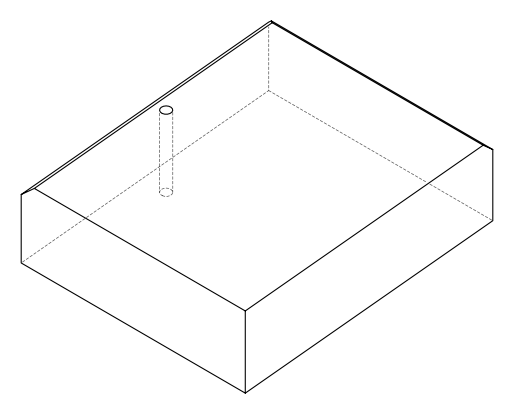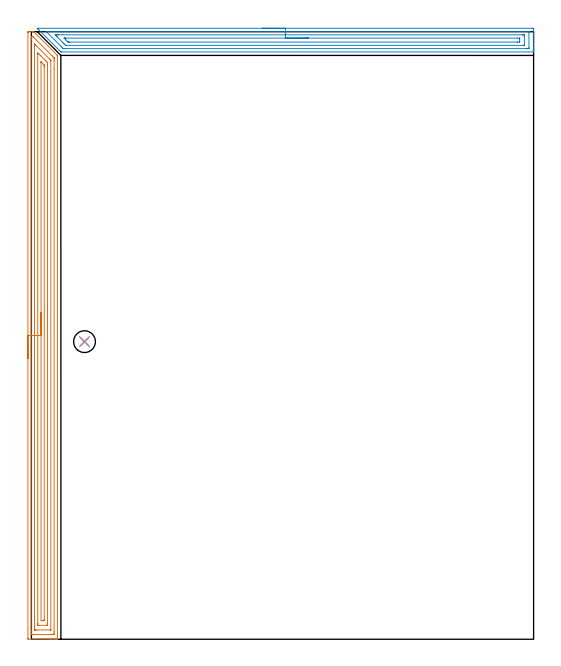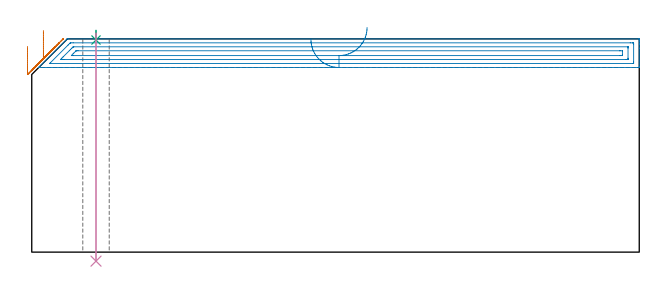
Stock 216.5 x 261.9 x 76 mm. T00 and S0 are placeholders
(PLAN: 4 operations, 2 tool changes, 17.8 min)
(1 AREA_MILL | FG_CHAMFER_SURFACE | UGT0205_001 | 10.55 min | 21123 mm3)
(2 AREA_MILL_1 | FG_CHAMFER_SURFACE_1 | UGT0205_001 | 6.92 min | 10779 mm3)
(3 SPOT_DRILL | STEP1HOLE | NXT0321_9005460120000 | 0.03 min | 4 mm3)
(4 DRILL_THROUGH_HOLE_INTO_CENTER | STEP1HOLE | NXT0301_065 | 0.33 min | 5267 mm3)
(TOOL UGT0205_001 | Chamfer Mill 20 x 3 x 45 deg. | D20 FL50 Z2)
(TOOL NXT0321_9005460120000 | NC Spot Drill, 142deg, 12mm, Carbide, Uncoated | D12 PA142 FL30 Z2)
(TOOL NXT0301_065 | Carbide Drill 9.4mm [860.1-0940-075A1-MM 2214] | D9.4 PA140 FL98 Z2)
(OP 1 AREA_MILL)
G17 G21 G94 G90
T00 M6
G54
G17 G0 G90 X-1.5 Y120.95 S1061 M3
G43 Z86. H0
Z73.3
G94 G1 Y120.988 Z72.428 F250.
Y121.102 Z71.564
Y121.291 Z70.712
Y121.553 Z69.88
Y121.887 Z69.074
Y122.29 Z68.3
Y122.758 Z67.564
Y123.29 Z66.872
Y123.879 Z66.229
Y124.522 Z65.64
Y125.214 Z65.108
Y125.95 Z64.64
Y126.724 Z64.237
Y127.53 Z63.903
Y128.362 Z63.641
Y129.214 Z63.452
Y130.078 Z63.338
Y130.95 Z63.3
Y261.575
X-1.497 Y261.737 Z63.303
X-1.491 Y261.898 Z63.305
X-1.258 Y261.9 Z63.539
X-0.933 Z63.863
X-0.283 Z64.517
X0.675 Z65.475
X0.825 Z65.624
X0.995 Y261.899 Z65.791
X1.016 Y261.886 Z65.813
X11.078 Y251.823 Z75.876
X11.114 Y251.785 Z75.912
X11.2 Y251.694 Z75.984
Y251.47 Z76.
Y0.163
X11.197 Y0.01 Z75.988
X11.157 Y0.008 Z75.949
X10.786 Y0. Z75.585
X10.394 Z75.193
X9.743 Z74.538
X8.528 Z73.325
X7.964 Z72.758
X-1.216 Y0.001 Z63.581
X-1.492 Y0.01 Z63.306
X-1.499 Y0.285 Z63.299
Y0.308
X-1.5 Y130.95 Z63.3
X-0.086 Z64.714
Y258.655
X-0.083 Y259.505 Z64.717
X-0.081 Y259.543 Z64.719
X-0.043 Y259.89 Z64.757
X0.459 Y259.894 Z65.259
X0.55 Y259.888 Z65.35
X0.746 Y259.7 Z65.546
X0.846 Y259.603 Z65.646
X8.98 Y251.47 Z73.78
X9.743 Y250.698 Z74.543
X9.769 Y250.669 Z74.569
X9.779 Y250.618 Z74.579
X9.783 Y250.578 Z74.583
X9.785 Y250.536 Z74.585
X9.786 Y249.685 Z74.586
Y245.834
Y3.245
X9.783 Y2.395 Z74.583
X9.781 Y2.357 Z74.581
X9.743 Y2.01 Z74.543
X9.245 Y2.002 Z74.045
X8.854 Y2.001 Z73.654
X8.357 Y2. Z73.157
X0.846 Y2.001 Z65.646
X0.347 Y2.003 Z65.147
X-0.043 Y2.01 Z64.757
X-0.081 Y2.395 Z64.719
X-0.083 Y2.435 Z64.717
X-0.086 Y3.288 Z64.714
Y130.95
X1.328 Z66.128
X1.329 Y256.343 Z66.129
X1.33 Y256.479 Z66.13
X1.332 Y256.588 Z66.132
X1.335 Y256.644 Z66.135
X1.404 Y256.585 Z66.204
X1.736 Y256.26 Z66.536
X2.066 Y255.934 Z66.866
X7.964 Y250.035 Z72.764
X8.31 Y249.685 Z73.11
X8.36 Y249.629 Z73.16
X8.365 Y249.581 Z73.165
X8.368 Y249.48 Z73.168
X8.37 Y249.277 Z73.17
X8.372 Y244.575 Z73.172
X8.371 Y4.181 Z73.171
X8.369 Y4.078 Z73.169
X8.367 Y4.028 Z73.167
X8.365 Y4.011 Z73.165
X8.323 Y4.009 Z73.123
X8.142 Y4.001 Z72.942
X1.916 Y4. Z66.716
X1.736 Y4.001 Z66.536
X1.556 Y4.002 Z66.356
X1.436 Y4.006 Z66.236
X1.345 Y4.01 Z66.145
X1.335 Y4.046 Z66.135
X1.333 Y4.181 Z66.133
X1.33 Y4.588 Z66.13
X1.329 Y5.073 Z66.129
X1.328 Y5.482 Z66.128
Y130.95
X2.743 Z67.543
Y252.245
X2.749 Y252.784 Z67.549
X2.825 Y252.715 Z67.625
X3.186 Y252.363 Z67.986
X3.515 Y252.036 Z68.315
X4.081 Y251.47 Z68.881
X5.867 Y249.685 Z70.667
X6.185 Y249.366 Z70.985
X6.755 Y248.792 Z71.555
X6.945 Y248.594 Z71.745
X6.95 Y248.404 Z71.75
X6.956 Y248.018 Z71.756
X6.957 Y247.899 Z71.757
Y6.859
X6.955 Y6.086 Z71.755
X6.953 Y6.033 Z71.753
X6.951 Y6.012 Z71.751
X6.932 Y6.01 Z71.732
X6.826 Y6.005 Z71.626
X6.612 Y6.002 Z71.412
X6.185 Y6. Z70.985
X3.515 Z68.315
X3.074 Y6.001 Z67.874
X2.87 Y6.003 Z67.67
X2.769 Y6.008 Z67.569
X2.749 Y6.01 Z67.549
X2.747 Y6.025 Z67.547
X2.745 Y6.063 Z67.545
X2.743 Y6.741 Z67.543
Y6.859
Y130.95
X4.157 Z68.957
X4.158 Y248.792 Z68.958
X4.159 Y248.887 Z68.959
X4.162 Y248.915 Z68.962
X4.165 Y248.925 Z68.965
X4.209 Y248.886 Z69.009
X4.309 Y248.792 Z69.109
X5.295 Y247.805 Z70.095
X5.49 Y247.6 Z70.29
X5.536 Y247.55 Z70.336
X5.539 Y247.422 Z70.339
X5.542 Y247.256 Z70.342
X5.543 Y247.007 Z70.343
Y246.757
X5.542 Y8.644 Z70.342
X5.541 Y8.397 Z70.341
X5.536 Y8.147 Z70.336
X5.529 Y8.01 Z70.329
X5.455 Y8.006 Z70.255
X5.295 Y8.002 Z70.095
X5.047 Y8. Z69.847
X4.157 Z68.957
Y130.95
Y131.822 Z68.995
Y132.686 Z69.109
Y133.538 Z69.298
Y134.37 Z69.56
Y135.176 Z69.894
Y135.95 Z70.297
Y136.686 Z70.765
Y137.378 Z71.296
Y138.021 Z71.886
Y138.61 Z72.529
Y139.142 Z73.221
Y139.61 Z73.957
Y140.013 Z74.731
Y140.347 Z75.537
Y140.609 Z76.369
Y140.798 Z77.22
Y140.912 Z78.085
Y140.95 Z78.957
G0 Z86.
M5
M2
(OP 2 AREA_MILL_1)
G17 G21 G94 G90
T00 M6
G54
G17 G0 G90 X99.5 Y263.4 S1061 M3
G43 Z86. H0
Z75.8
G94 G1 X99.538 Z74.928 F250.
X99.652 Z74.063
X99.841 Z73.212
X100.103 Z72.38
X100.437 Z71.574
X100.84 Z70.8
X101.308 Z70.064
X101.839 Z69.372
X102.429 Z68.729
X103.072 Z68.14
X103.764 Z67.608
X104.5 Z67.14
X105.274 Z66.737
X106.08 Z66.403
X106.912 Z66.141
X107.763 Z65.952
X108.628 Z65.838
X109.5 Z65.8
X215.874
X216.142 Y263.397 Z65.802
X216.49 Y263.392 Z65.806
X216.5 Y263.039 Z66.158
Y256.512 Z72.683
Y255.081 Z74.115
Y254.723 Z74.472
Y254.008 Z75.192
Y253.703 Z75.496
X216.493 Y253.27 Z75.922
X216.49 Y253.203 Z75.988
X216.321 Y253.2 Z76.
X12.958
X12.696 Y253.205 Z75.991
X12.071 Y253.829 Z75.371
X2.828 Y263.072 Z66.127
X2.68 Y263.218 Z65.979
X2.53 Y263.374 Z65.824
X2.517 Y263.394 Z65.803
X2.53 Y263.399 Z65.799
X109.5 Y263.4 Z65.8
Y261.986 Z67.214
X214.196 Y261.985 Z67.215
X214.414 Y261.982 Z67.218
X214.475 Y261.979 Z67.221
X214.492 Y261.976 Z67.224
X214.494 Y261.971 Z67.229
X214.498 Y261.936 Z67.264
X214.499 Y261.877 Z67.323
X214.5 Y261.463 Z67.737
X214.499 Y255.205 Z73.995
X214.492 Y254.723 Z74.477
X214.49 Y254.627 Z74.573
X214.304 Y254.619 Z74.581
X214.194 Y254.616 Z74.584
X214.086 Y254.615 Z74.585
X213.302 Y254.614 Z74.586
X14.746
X13.96 Y254.616 Z74.584
X13.852 Y254.618 Z74.582
X13.748 Y254.621 Z74.579
X13.638 Y254.723 Z74.477
X12.959 Y255.392 Z73.808
X6.701 Y261.649 Z67.551
X6.476 Y261.877 Z67.323
X6.403 Y261.955 Z67.245
X6.385 Y261.975 Z67.225
X6.412 Y261.979 Z67.221
X6.483 Y261.983 Z67.217
X6.593 Y261.985 Z67.215
X109.5 Y261.986 Z67.214
Y260.572 Z68.628
X211.816 Y260.571 Z68.629
X212.299 Y260.57 Z68.63
X212.459 Y260.567 Z68.633
X212.484 Y260.565 Z68.635
X212.49 Y260.562 Z68.638
X212.493 Y260.531 Z68.669
X212.498 Y260.424 Z68.776
X212.5 Y260.29 Z68.91
Y260.088 Z69.112
Y256.512 Z72.688
Y256.311 Z72.889
X212.495 Y256.109 Z73.091
X212.49 Y256.052 Z73.148
X212.486 Y256.034 Z73.166
X212.478 Y256.033 Z73.167
X212.419 Y256.03 Z73.17
X212.299 Y256.029 Z73.171
X14.988
X14.867 Y256.03 Z73.17
X14.808 Y256.033 Z73.167
X14.781 Y256.035 Z73.165
X14.746 Y256.062 Z73.138
X14.289 Y256.512 Z72.688
X13.852 Y256.947 Z72.253
X13.393 Y257.406 Z71.794
X11.171 Y259.628 Z69.572
X10.712 Y260.088 Z69.112
X10.277 Y260.527 Z68.673
X10.247 Y260.564 Z68.636
X10.277 Y260.565 Z68.635
X10.69 Y260.57 Z68.63
X11.171 Y260.571 Z68.629
X11.582 Y260.572 Z68.628
X109.5
Y259.157 Z70.043
X209.654
X210.475 Y259.15 Z70.05
X210.49 Y259.149 Z70.051
X210.493 Y259.128 Z70.072
X210.497 Y259.074 Z70.126
X210.499 Y258.965 Z70.235
X210.5 Y258.747 Z70.453
X210.499 Y257.638 Z71.562
X210.497 Y257.527 Z71.673
X210.493 Y257.473 Z71.727
X210.49 Y257.451 Z71.749
X210.468 Y257.449 Z71.751
X209.617 Y257.443 Z71.757
X209.58
X16.497
X16.069 Y257.447 Z71.753
X15.856 Y257.45 Z71.75
X15.805 Y257.455 Z71.745
X15.744 Y257.512 Z71.688
X15.64 Y257.61 Z71.59
X14.949 Y258.3 Z70.9
X14.746 Y258.502 Z70.698
X14.197 Y259.057 Z70.143
X14.14 Y259.118 Z70.082
X14.112 Y259.151 Z70.049
X14.144 Y259.152 Z70.048
X14.345 Y259.155 Z70.045
X14.746 Y259.157 Z70.043
X14.783
X109.5
X110.372 Z70.081
X111.236 Z70.195
X112.088 Z70.383
X112.92 Z70.646
X113.726 Z70.98
X114.5 Z71.382
X115.236 Z71.851
X115.928 Z72.382
X116.571 Z72.972
X117.16 Z73.615
X117.691 Z74.307
X118.16 Z75.043
X118.563 Z75.816
X118.897 Z76.622
X119.159 Z77.454
X119.348 Z78.306
X119.462 Z79.171
X119.5 Z80.043
G0 Z86.
M5
M2
(OP 3 SPOT_DRILL)
G17 G21 G94 G90
T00 M6
G54
G17 G0 G90 X22.9 Y128.3 S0 M3
G43 Z86. H0
G94 G81 G98 Z75.595 F250. R79.
G80
M5
M2
(OP 4 DRILL_THROUGH_HOLE_INTO_CENTER)
G17 G21 G94 G90
T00 M6
G54
G17 G0 G90 X22.9 Y128.3 S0 M3
G43 Z86. H1
G94 G73 G98 Z-3.211 F250. Q8.801 R78.
G80
M5
M2
